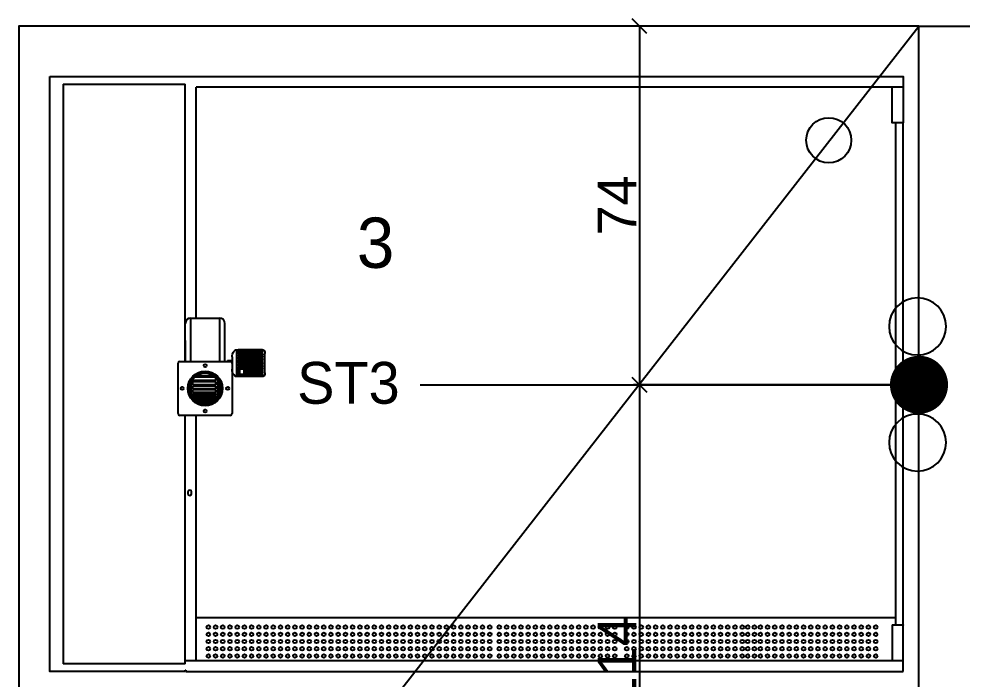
# Model space of a CAD drawing. Header units: millimetres. Extents: x 13502 to 23536, y 11874 to 14203.
# Drawn here: x 21904 to 22098.8, y 12972.4 to 13108.9 of the extents above; entities that cross this region are included whole.
import ezdxf

# ---------------------------------------------------------------- set-up
doc = ezdxf.new("R2010")
doc.units = ezdxf.units.MM
doc.linetypes.add('DASHDOT', pattern=[25.4, 12.7, -6.35, 0, -6.35])
for name, color, linetype in [('Layer1', 1, 'Continuous'), ('S2000-019 Su Tes İşaretler', 5, 'Continuous'), ('SIH', 4, 'Continuous'), ('SU', 152, 'Continuous'), ('wall', 4, 'Continuous')]:
    doc.layers.add(name, color=color, linetype=linetype)
doc.styles.get("Standard").update_dxf_attribs({"font": 'arial.ttf'})
doc.styles.add('TAKSİM', font='GOTHIC.TTF', dxfattribs={"height": 20})
doc.dimstyles.new('OLCU50', dxfattribs={"dimtxt": 8, "dimasz": 3, "dimexe": 1.25, "dimexo": 0.625, "dimtad": 1, "dimdec": 0, "dimtxsty": 'Standard', "dimblk": 'OBLIQUE', "dimcen": 2.5, "dimclrd": 256, "dimclre": 251, "dimclrt": 25, "dimadec": 0, "dimazin": 0, "dimtfac": 1, "dimtdec": 0, "dimtmove": 0, "dimatfit": 3, "dimldrblk": 'OBLIQUE', "dimfxl": 1, "dimarcsym": 0})

# ---------------------------------------------------------------- blocks, each defined once
blk = doc.blocks.new('A$C385A0302')
at = {"layer": 'Layer1'}
for p, q in [((2.76, 121.4), (27.95, 121.4)), ((27.95, 63.96), (27.95, 121.4)), ((176.17, 120.73), (30.18, 120.73)), ((30.18, 73.04), (30.18, 120.73)), ((176.17, 120.81), (176.25, 120.81)), ((176.17, 120.73), (176.17, 120.81)), ((174.76, 9.61), (174.76, 113.36)), ((29.07, 73.04), (35.03, 73.04)), ((29.07, 64.09), (29.07, 73.04)), ((35.03, 73.04), (35.03, 64.09)), ((36.15, 64.09), (36.15, 71.92)), ((27.95, 68.43), (27.95, 64.09)), ((38.6, 66.48), (38.85, 66.48)), ((38.6, 62.07), (38.6, 66.48)), ((43.93, 66.48), (38.85, 66.48)), ((38.85, 66.47), (38.85, 66.48)), ((38.85, 66.46), (38.85, 66.39)), ((38.85, 66.46), (43.93, 66.46)), ((43.93, 66.39), (38.85, 66.39)), ((38.85, 66.35), (38.85, 66.2)), ((38.85, 66.35), (43.93, 66.35)), ((43.93, 66.39), (43.93, 66.46)), ((43.93, 66.39), (43.93, 66.35)), ((43.93, 66.2), (43.93, 66.35)), ((37.64, 64.99), (37.64, 64.74)), ((37.64, 64.74), (37.64, 63.72)), ((43.93, 66.2), (38.85, 66.2)), ((38.85, 66.17), (38.85, 65.58)), ((38.85, 66.17), (43.93, 66.17)), ((38.85, 66.09), (43.93, 66.09)), ((43.93, 65.93), (38.85, 65.93)), ((43.93, 65.92), (38.85, 65.92)), ((38.85, 65.78), (43.93, 65.78)), ((43.93, 65.58), (38.85, 65.58)), ((38.85, 65.47), (38.85, 65.14)), ((38.85, 65.47), (43.93, 65.47)), ((43.93, 65.14), (38.85, 65.14)), ((38.85, 65), (38.85, 64.61)), ((38.85, 65), (43.93, 65)), ((43.93, 64.62), (38.85, 64.62)), ((43.93, 64.61), (38.85, 64.61)), ((38.85, 64.5), (38.85, 63.77)), ((43.93, 64.5), (38.85, 64.5)), ((38.85, 64.37), (43.93, 64.37)), ((43.93, 66.2), (43.93, 66.17)), ((43.93, 65.58), (43.93, 66.17)), ((43.93, 65.58), (43.93, 65.47)), ((43.93, 65.14), (43.93, 65.47)), ((43.93, 65.14), (43.93, 65)), ((43.93, 64.61), (43.93, 65)), ((43.93, 64.61), (43.93, 64.5)), ((43.93, 63.77), (43.93, 64.5)), ((44.42, 61.71), (44.42, 65.73)), ((26.46, 53.29), (26.46, 63.72)), ((26.83, 64.09), (37.26, 64.09)), ((36.67, 64.24), (37.64, 64.24)), ((36.67, 64.24), (36.67, 64.09)), ((37.64, 63.72), (37.64, 53.29)), ((43.93, 64.28), (38.85, 64.28)), ((38.85, 64.13), (43.93, 64.13)), ((43.93, 64.05), (38.85, 64.05)), ((38.85, 63.92), (43.93, 63.92)), ((43.93, 63.83), (38.85, 63.83)), ((38.85, 63.77), (43.93, 63.77)), ((38.85, 63.62), (38.85, 63.19)), ((38.85, 63.62), (43.93, 63.62)), ((38.85, 63.47), (43.93, 63.47)), ((43.93, 63.19), (38.85, 63.19)), ((38.85, 63.03), (38.85, 62.63)), ((38.85, 63.03), (43.93, 63.03)), ((39.15, 62.69), (38.85, 62.69)), ((39.15, 62.63), (38.85, 62.63)), ((38.85, 62.52), (38.85, 62.13)), ((38.85, 62.52), (39.15, 62.52)), ((39.15, 63.03), (39.15, 62.69)), ((39.23, 62.75), (39.15, 62.69)), ((39.15, 62.69), (39.15, 62.58)), ((39.23, 62.54), (39.15, 62.58)), ((39.15, 62.58), (39.15, 61.28)), ((39.23, 62.75), (39.23, 63.03)), ((39.23, 62.54), (39.23, 62.75)), ((40.02, 62.75), (39.23, 62.75)), ((39.23, 62.54), (40.02, 62.54)), ((39.23, 61.34), (39.23, 62.54)), ((40.02, 63.03), (40.02, 62.75)), ((40.02, 62.75), (40.02, 62.54)), ((40.02, 62.54), (40.02, 61.34)), ((40.11, 62.63), (40.11, 63.03)), ((43.93, 62.69), (40.11, 62.69)), ((40.11, 61.43), (40.11, 62.63)), ((43.93, 62.63), (40.11, 62.63)), ((40.11, 62.52), (43.93, 62.52)), ((43.93, 63.77), (43.93, 63.62)), ((43.93, 63.19), (43.93, 63.62)), ((43.93, 63.19), (43.93, 63.03)), ((43.93, 62.63), (43.93, 63.03)), ((43.93, 62.63), (43.93, 62.52)), ((43.93, 62.13), (43.93, 62.52)), ((34.28, 60.8), (29.81, 60.8)), ((33.95, 61.08), (30.14, 61.08)), ((34.28, 60.13), (34.28, 60.8)), ((38.6, 60.96), (38.6, 62.07)), ((43.93, 60.96), (38.6, 60.96)), ((39.15, 62.27), (38.85, 62.27)), ((38.85, 62.13), (38.85, 61.75)), ((38.85, 62.13), (39.15, 62.13)), ((39.15, 62.07), (38.85, 62.07)), ((39.15, 61.85), (38.85, 61.85)), ((39.15, 61.75), (38.85, 61.75)), ((38.85, 61.68), (38.85, 61.44)), ((38.85, 61.68), (39.15, 61.68)), ((39.15, 61.44), (38.85, 61.44)), ((38.85, 61.36), (38.85, 61.17)), ((38.85, 61.36), (39.15, 61.36)), ((43.93, 61.17), (38.85, 61.17)), ((38.85, 61.11), (38.85, 60.96)), ((38.85, 61.11), (43.93, 61.11)), ((43.93, 60.96), (38.85, 60.96)), ((40.02, 61.28), (39.16, 61.28)), ((40.02, 61.34), (39.23, 61.34)), ((40.02, 61.29), (40.02, 61.34)), ((40.1, 61.36), (43.93, 61.36)), ((43.93, 62.27), (40.11, 62.27)), ((40.11, 62.13), (43.93, 62.13)), ((43.93, 62.07), (40.11, 62.07)), ((43.93, 61.85), (40.11, 61.85)), ((43.93, 61.75), (40.11, 61.75)), ((40.11, 61.68), (43.93, 61.68)), ((43.93, 61.44), (40.11, 61.44)), ((43.93, 61.75), (43.93, 62.13)), ((43.93, 61.75), (43.93, 61.68)), ((43.93, 61.44), (43.93, 61.68)), ((43.93, 61.44), (43.93, 61.36)), ((43.93, 61.17), (43.93, 61.36)), ((43.93, 61.17), (43.93, 61.11)), ((43.93, 60.96), (43.93, 61.11)), ((29.07, 59.68), (29.07, 57.33)), ((29.44, 60.37), (29.44, 60.13)), ((34.28, 60.13), (29.44, 60.13)), ((29.44, 59.86), (29.44, 59.23)), ((34.28, 59.86), (29.44, 59.86)), ((34.28, 59.23), (29.44, 59.23)), ((29.44, 58.99), (29.44, 58.41)), ((34.28, 58.99), (29.44, 58.99)), ((34.28, 59.23), (34.28, 59.86)), ((34.28, 58.41), (34.28, 58.99)), ((34.66, 56.64), (34.66, 60.37)), ((35.03, 59.68), (35.03, 57.33)), ((34.28, 58.41), (29.44, 58.41)), ((29.44, 58.19), (29.44, 57.67)), ((34.28, 58.19), (29.44, 58.19)), ((34.28, 57.67), (29.44, 57.67)), ((29.44, 57.47), (29.44, 57.02)), ((34.28, 57.47), (29.44, 57.47)), ((34.28, 57.02), (29.44, 57.02)), ((29.44, 56.86), (29.44, 56.64)), ((34.28, 56.86), (29.44, 56.86)), ((34.28, 57.67), (34.28, 58.19)), ((34.28, 57.02), (34.28, 57.47)), ((34.28, 56.48), (34.28, 56.86)), ((34.28, 56.48), (29.56, 56.48)), ((34.28, 56.35), (29.67, 56.35)), ((34.12, 56.06), (29.98, 56.06)), ((33.99, 55.96), (30.1, 55.96)), ((33.69, 55.75), (30.4, 55.75)), ((33.58, 55.69), (30.52, 55.69)), ((33.35, 55.57), (30.75, 55.57)), ((34.28, 56.21), (34.28, 56.35)), ((37.26, 52.91), (26.83, 52.91)), ((27.95, 1.56), (27.95, 52.91)), ((30.18, 2.24), (30.18, 52.91)), ((28.51, 37.11), (28.51, 36.74)), ((29.25, 36.74), (29.25, 37.11)), ((30.18, 11.18), (174.76, 11.18)), ((174.01, 9.61), (176.17, 9.61)), ((174.01, 9.61), (174.01, 2.25)), ((176.25, 2.24), (176.25, 9.58)), ((27.95, 2.24), (176.25, 2.24)), ((174.03, 2.24), (174.01, 2.25)), ((176.25, 0), (176.25, 2.24)), ((27.95, 1.56), (2.76, 1.56)), ((27.95, 0), (27.95, 0.24)), ((27.95, 0.24), (28.1, 0.24)), ((28.1, 0.24), (28.1, 0)), ((27.95, 0), (0, 0)), ((28.1, 0), (176.25, 0)), ((28.1, 0), (28.1, 0))]:
    blk.add_line(p, q, dxfattribs=at)
for points in [[(0, 122.97), (27.95, 122.97), (176.25, 122.97), (176.25, 120.81), (176.25, 113.39)], [(2.83, 0), (0, 0), (0, 122.97)], [(2.76, 121.4), (2.76, 1.56)], [(176.25, 5.11), (176.25, 113.39), (176.25, 113.38), (176.24, 113.38), (176.24, 113.37), (176.23, 113.36), (176.21, 113.36), (176.2, 113.36), (176.19, 113.36), (176.17, 113.36), (174.01, 113.36), (174.01, 120.72), (174.03, 120.73)], [(37.64, 64.99), (37.66, 65.29), (37.72, 65.6), (37.84, 65.89), (37.99, 66.14), (38.19, 66.33), (38.4, 66.44), (38.6, 66.48)], [(43.93, 66.48), (43.93, 66.48), (44, 66.47), (44.07, 66.45), (44.15, 66.4), (44.22, 66.33), (44.32, 66.18), (44.39, 65.98), (44.42, 65.73)], [(38.6, 60.96), (38.41, 60.99), (38.21, 61.09), (38.02, 61.27), (37.86, 61.51), (37.73, 61.81), (37.66, 62.13), (37.64, 62.45)], [(40.11, 62.63), (40.11, 62.68), (40.08, 62.72), (40.06, 62.73), (40.04, 62.74), (40.02, 62.75)], [(39.23, 61.34), (39.22, 61.31), (39.2, 61.29), (39.15, 61.28)], [(40.11, 61.43), (40.11, 61.39), (40.1, 61.34), (40.06, 61.3), (40.04, 61.29), (40.02, 61.28), (40.02, 61.28)], [(44.42, 61.71), (44.39, 61.47), (44.32, 61.26), (44.22, 61.11), (44.15, 61.04), (44.07, 60.99), (44, 60.97), (43.93, 60.96)], [(176.17, 9.61), (176.19, 9.61), (176.2, 9.61), (176.21, 9.61), (176.22, 9.61), (176.23, 9.6), (176.24, 9.6), (176.24, 9.59), (176.25, 9.59), (176.25, 9.58)]]:
    blk.add_lwpolyline(points, dxfattribs=at)
for centre, radius in [((160.89, 109.79), 4.66), ((32.05, 63.2), 0.298), ((32.05, 58.5), 3.58), ((32.05, 58.5), 3.35), ((32.05, 58.5), 3.2), ((27.32, 58.5), 0.298), ((36.71, 58.5), 0.298), ((32.05, 53.81), 0.298), ((32.72, 9.17), 0.373), ((32.72, 7.67), 0.373), ((34.21, 9.17), 0.373), ((34.21, 7.67), 0.373), ((35.7, 9.17), 0.373), ((35.7, 7.67), 0.373), ((37.19, 9.17), 0.373), ((37.19, 7.67), 0.373), ((38.68, 9.17), 0.373), ((38.68, 7.67), 0.373), ((40.17, 9.17), 0.373), ((40.17, 7.67), 0.373), ((41.66, 9.17), 0.373), ((41.66, 7.67), 0.373), ((43.15, 9.17), 0.373), ((43.15, 7.67), 0.373), ((44.64, 9.17), 0.373), ((44.64, 7.67), 0.373), ((46.13, 9.17), 0.373), ((46.13, 7.67), 0.373), ((47.62, 9.17), 0.373), ((47.62, 7.67), 0.373), ((49.11, 9.17), 0.373), ((49.11, 7.67), 0.373), ((50.6, 9.17), 0.373), ((50.6, 7.67), 0.373), ((52.09, 9.17), 0.373), ((52.09, 7.67), 0.373), ((53.58, 9.17), 0.373), ((53.58, 7.67), 0.373), ((55.07, 9.17), 0.373), ((55.07, 7.67), 0.373), ((56.56, 9.17), 0.373), ((56.56, 7.67), 0.373), ((58.05, 9.17), 0.373), ((58.05, 7.67), 0.373), ((59.55, 9.17), 0.373), ((59.55, 7.67), 0.373), ((61.04, 9.17), 0.373), ((61.04, 7.67), 0.373), ((62.53, 9.17), 0.373), ((62.53, 7.67), 0.373), ((64.02, 9.17), 0.373), ((64.02, 7.67), 0.373), ((65.51, 9.17), 0.373), ((65.51, 7.67), 0.373), ((67, 9.17), 0.373), ((67, 7.67), 0.373), ((68.49, 9.17), 0.373), ((68.49, 7.67), 0.373), ((69.98, 9.17), 0.373), ((69.98, 7.67), 0.373), ((71.47, 9.17), 0.373), ((71.47, 7.67), 0.373), ((72.96, 9.17), 0.373), ((72.96, 7.67), 0.373), ((74.45, 9.17), 0.373), ((74.45, 7.67), 0.373), ((75.94, 9.17), 0.373), ((75.94, 7.67), 0.373), ((77.43, 9.17), 0.373), ((77.43, 7.67), 0.373), ((78.92, 9.17), 0.373), ((78.92, 7.67), 0.373), ((80.41, 9.17), 0.373), ((80.41, 7.67), 0.373), ((81.9, 9.17), 0.373), ((81.9, 7.67), 0.373), ((83.39, 9.17), 0.373), ((83.39, 7.67), 0.373), ((84.88, 9.17), 0.373), ((84.88, 7.67), 0.373), ((86.38, 9.17), 0.373), ((86.38, 7.67), 0.373), ((87.87, 9.17), 0.373), ((87.87, 7.67), 0.373), ((89.36, 9.17), 0.373), ((89.36, 7.67), 0.373), ((90.85, 9.17), 0.373), ((90.85, 7.67), 0.373), ((92.83, 9.17), 0.373), ((92.83, 7.67), 0.373), ((94.32, 9.17), 0.373), ((94.32, 7.67), 0.373), ((95.81, 9.17), 0.373), ((95.81, 7.67), 0.373), ((97.3, 9.17), 0.373), ((97.3, 7.67), 0.373), ((98.79, 9.17), 0.373), ((98.79, 7.67), 0.373), ((100.28, 9.17), 0.373), ((100.28, 7.67), 0.373), ((101.77, 9.17), 0.373), ((101.77, 7.67), 0.373), ((103.26, 9.17), 0.373), ((103.26, 7.67), 0.373), ((104.75, 9.17), 0.373), ((104.75, 7.67), 0.373), ((106.24, 9.17), 0.373), ((106.24, 7.67), 0.373), ((107.74, 9.17), 0.373), ((107.74, 7.67), 0.373), ((109.23, 9.17), 0.373), ((109.23, 7.67), 0.373), ((110.72, 9.17), 0.373), ((110.72, 7.67), 0.373), ((112.21, 9.17), 0.373), ((112.21, 9.17), 0.373), ((112.21, 7.67), 0.373), ((112.21, 7.67), 0.373), ((113.7, 9.17), 0.373), ((113.7, 9.17), 0.373), ((113.7, 7.67), 0.373), ((113.7, 7.67), 0.373), ((115.19, 9.17), 0.373), ((115.19, 9.17), 0.373), ((115.19, 7.67), 0.373), ((115.19, 7.67), 0.373), ((116.68, 9.17), 0.373), ((116.68, 7.67), 0.373), ((119.16, 9.17), 0.373), ((119.16, 7.67), 0.373), ((120.65, 9.17), 0.373), ((120.65, 7.67), 0.373), ((122.14, 9.17), 0.373), ((122.14, 7.67), 0.373), ((123.63, 9.17), 0.373), ((123.63, 7.67), 0.373), ((125.12, 9.17), 0.373), ((125.12, 7.67), 0.373), ((126.61, 9.17), 0.373), ((126.61, 7.67), 0.373), ((128.1, 9.17), 0.373), ((128.1, 7.67), 0.373), ((129.59, 9.17), 0.373), ((129.59, 7.67), 0.373), ((131.08, 9.17), 0.373), ((131.08, 7.67), 0.373), ((132.57, 9.17), 0.373), ((132.57, 7.67), 0.373), ((134.06, 9.17), 0.373), ((134.06, 7.67), 0.373), ((135.56, 9.17), 0.373), ((135.56, 7.67), 0.373), ((137.05, 9.17), 0.373), ((137.05, 7.67), 0.373), ((138.54, 9.17), 0.373), ((138.54, 9.17), 0.373), ((138.54, 7.67), 0.373), ((138.54, 7.67), 0.373), ((140.03, 9.17), 0.373), ((140.03, 9.17), 0.373), ((140.03, 7.67), 0.373), ((140.03, 7.67), 0.373), ((141.52, 9.17), 0.373), ((141.52, 9.17), 0.373), ((141.52, 7.67), 0.373), ((141.52, 7.67), 0.373), ((143.01, 9.17), 0.373), ((143.01, 7.67), 0.373), ((144.14, 9.17), 0.373), ((144.14, 7.67), 0.373), ((145.53, 9.17), 0.373), ((145.53, 7.67), 0.373), ((146.76, 9.17), 0.373), ((146.76, 7.67), 0.373), ((148.25, 9.17), 0.373), ((148.25, 7.67), 0.373), ((149.74, 9.17), 0.373), ((149.74, 7.67), 0.373), ((151.23, 9.17), 0.373), ((151.23, 7.67), 0.373), ((152.72, 9.17), 0.373), ((152.72, 7.67), 0.373), ((154.19, 9.17), 0.373), ((154.19, 7.67), 0.373), ((155.68, 9.17), 0.373), ((155.68, 7.67), 0.373), ((157.17, 9.17), 0.373), ((157.17, 7.67), 0.373), ((158.66, 9.17), 0.373), ((158.66, 7.67), 0.373), ((160.15, 9.17), 0.373), ((160.15, 7.67), 0.373), ((161.64, 9.17), 0.373), ((161.64, 7.67), 0.373), ((163.13, 9.17), 0.373), ((163.13, 7.67), 0.373), ((164.62, 9.17), 0.373), ((164.62, 7.67), 0.373), ((166.11, 9.17), 0.373), ((166.11, 7.67), 0.373), ((167.6, 9.17), 0.373), ((167.6, 7.67), 0.373), ((169.09, 9.17), 0.373), ((169.09, 7.67), 0.373), ((170.58, 9.17), 0.373), ((170.58, 7.67), 0.373), ((32.72, 6.18), 0.373), ((34.21, 6.18), 0.373), ((35.7, 6.18), 0.373), ((37.19, 6.18), 0.373), ((38.68, 6.18), 0.373), ((40.17, 6.18), 0.373), ((41.66, 6.18), 0.373), ((43.15, 6.18), 0.373), ((44.64, 6.18), 0.373), ((46.13, 6.18), 0.373), ((47.62, 6.18), 0.373), ((49.11, 6.18), 0.373), ((50.6, 6.18), 0.373), ((52.09, 6.18), 0.373), ((53.58, 6.18), 0.373), ((55.07, 6.18), 0.373), ((56.56, 6.18), 0.373), ((58.05, 6.18), 0.373), ((59.55, 6.18), 0.373), ((61.04, 6.18), 0.373), ((62.53, 6.18), 0.373), ((64.02, 6.18), 0.373), ((65.51, 6.18), 0.373), ((67, 6.18), 0.373), ((68.49, 6.18), 0.373), ((69.98, 6.18), 0.373), ((71.47, 6.18), 0.373), ((72.96, 6.18), 0.373), ((74.45, 6.18), 0.373), ((75.94, 6.18), 0.373), ((77.43, 6.18), 0.373), ((78.92, 6.18), 0.373), ((80.41, 6.18), 0.373), ((81.9, 6.18), 0.373), ((83.39, 6.18), 0.373), ((84.88, 6.18), 0.373), ((86.38, 6.18), 0.373), ((87.87, 6.18), 0.373), ((89.36, 6.18), 0.373), ((90.85, 6.18), 0.373), ((92.83, 6.18), 0.373), ((94.32, 6.18), 0.373), ((95.81, 6.18), 0.373), ((97.3, 6.18), 0.373), ((98.79, 6.18), 0.373), ((100.28, 6.18), 0.373), ((101.77, 6.18), 0.373), ((103.26, 6.18), 0.373), ((104.75, 6.18), 0.373), ((106.24, 6.18), 0.373), ((107.74, 6.18), 0.373), ((109.23, 6.18), 0.373), ((110.72, 6.18), 0.373), ((112.21, 6.18), 0.373), ((112.21, 6.18), 0.373), ((113.7, 6.18), 0.373), ((113.7, 6.18), 0.373), ((115.19, 6.18), 0.373), ((115.19, 6.18), 0.373), ((116.68, 6.18), 0.373), ((119.16, 6.18), 0.373), ((120.65, 6.18), 0.373), ((122.14, 6.18), 0.373), ((123.63, 6.18), 0.373), ((125.12, 6.18), 0.373), ((126.61, 6.18), 0.373), ((128.1, 6.18), 0.373), ((129.59, 6.18), 0.373), ((131.08, 6.18), 0.373), ((132.57, 6.18), 0.373), ((134.06, 6.18), 0.373), ((135.56, 6.18), 0.373), ((137.05, 6.18), 0.373), ((138.54, 6.18), 0.373), ((138.54, 6.18), 0.373), ((140.03, 6.18), 0.373), ((140.03, 6.18), 0.373), ((141.52, 6.18), 0.373), ((141.52, 6.18), 0.373), ((143.01, 6.18), 0.373), ((144.14, 6.18), 0.373), ((145.53, 6.18), 0.373), ((146.76, 6.18), 0.373), ((148.25, 6.18), 0.373), ((149.74, 6.18), 0.373), ((151.23, 6.18), 0.373), ((152.72, 6.18), 0.373), ((154.19, 6.18), 0.373), ((155.68, 6.18), 0.373), ((157.17, 6.18), 0.373), ((158.66, 6.18), 0.373), ((160.15, 6.18), 0.373), ((161.64, 6.18), 0.373), ((163.13, 6.18), 0.373), ((164.62, 6.18), 0.373), ((166.11, 6.18), 0.373), ((167.6, 6.18), 0.373), ((169.09, 6.18), 0.373), ((170.58, 6.18), 0.373), ((32.72, 4.69), 0.373), ((34.21, 4.69), 0.373), ((35.7, 4.69), 0.373), ((37.19, 4.69), 0.373), ((38.68, 4.69), 0.373), ((40.17, 4.69), 0.373), ((41.66, 4.69), 0.373), ((43.15, 4.69), 0.373), ((44.64, 4.69), 0.373), ((46.13, 4.69), 0.373), ((47.62, 4.69), 0.373), ((49.11, 4.69), 0.373), ((50.6, 4.69), 0.373), ((52.09, 4.69), 0.373), ((53.58, 4.69), 0.373), ((55.07, 4.69), 0.373), ((56.56, 4.69), 0.373), ((58.05, 4.69), 0.373), ((59.55, 4.69), 0.373), ((61.04, 4.69), 0.373), ((62.53, 4.69), 0.373), ((64.02, 4.69), 0.373), ((65.51, 4.69), 0.373), ((67, 4.69), 0.373), ((68.49, 4.69), 0.373), ((69.98, 4.69), 0.373), ((71.47, 4.69), 0.373), ((72.96, 4.69), 0.373), ((74.45, 4.69), 0.373), ((75.94, 4.69), 0.373), ((77.43, 4.69), 0.373), ((78.92, 4.69), 0.373), ((80.41, 4.69), 0.373), ((81.9, 4.69), 0.373), ((83.39, 4.69), 0.373), ((84.88, 4.69), 0.373), ((86.38, 4.69), 0.373), ((87.87, 4.69), 0.373), ((89.36, 4.69), 0.373), ((90.85, 4.69), 0.373), ((92.83, 4.69), 0.373), ((94.32, 4.69), 0.373), ((95.81, 4.69), 0.373), ((97.3, 4.69), 0.373), ((98.79, 4.69), 0.373), ((100.28, 4.69), 0.373), ((101.77, 4.69), 0.373), ((103.26, 4.69), 0.373), ((104.75, 4.69), 0.373), ((106.24, 4.69), 0.373), ((107.74, 4.69), 0.373), ((109.23, 4.69), 0.373), ((110.72, 4.69), 0.373), ((112.21, 4.69), 0.373), ((112.21, 4.69), 0.373), ((113.7, 4.69), 0.373), ((113.7, 4.69), 0.373), ((115.19, 4.69), 0.373), ((115.19, 4.69), 0.373), ((116.68, 4.69), 0.373), ((119.16, 4.69), 0.373), ((120.65, 4.69), 0.373), ((122.14, 4.69), 0.373), ((123.63, 4.69), 0.373), ((125.12, 4.69), 0.373), ((126.61, 4.69), 0.373), ((128.1, 4.69), 0.373), ((129.59, 4.69), 0.373), ((131.08, 4.69), 0.373), ((132.57, 4.69), 0.373), ((134.06, 4.69), 0.373), ((135.56, 4.69), 0.373), ((137.05, 4.69), 0.373), ((138.54, 4.69), 0.373), ((138.54, 4.69), 0.373), ((140.03, 4.69), 0.373), ((140.03, 4.69), 0.373), ((141.52, 4.69), 0.373), ((141.52, 4.69), 0.373), ((143.01, 4.69), 0.373), ((144.14, 4.69), 0.373), ((145.53, 4.69), 0.373), ((146.76, 4.69), 0.373), ((148.25, 4.69), 0.373), ((149.74, 4.69), 0.373), ((151.23, 4.69), 0.373), ((152.72, 4.69), 0.373), ((154.19, 4.69), 0.373), ((155.68, 4.69), 0.373), ((157.17, 4.69), 0.373), ((158.66, 4.69), 0.373), ((160.15, 4.69), 0.373), ((161.64, 4.69), 0.373), ((163.13, 4.69), 0.373), ((164.62, 4.69), 0.373), ((166.11, 4.69), 0.373), ((167.6, 4.69), 0.373), ((169.09, 4.69), 0.373), ((170.58, 4.69), 0.373), ((32.72, 3.2), 0.373), ((34.21, 3.2), 0.373), ((35.7, 3.2), 0.373), ((37.19, 3.2), 0.373), ((38.68, 3.2), 0.373), ((40.17, 3.2), 0.373), ((41.66, 3.2), 0.373), ((43.15, 3.2), 0.373), ((44.64, 3.2), 0.373), ((46.13, 3.2), 0.373), ((47.62, 3.2), 0.373), ((49.11, 3.2), 0.373), ((50.6, 3.2), 0.373), ((52.09, 3.2), 0.373), ((53.58, 3.2), 0.373), ((55.07, 3.2), 0.373), ((56.56, 3.2), 0.373), ((58.05, 3.2), 0.373), ((59.55, 3.2), 0.373), ((61.04, 3.2), 0.373), ((62.53, 3.2), 0.373), ((64.02, 3.2), 0.373), ((65.51, 3.2), 0.373), ((67, 3.2), 0.373), ((68.49, 3.2), 0.373), ((69.98, 3.2), 0.373), ((71.47, 3.2), 0.373), ((72.96, 3.2), 0.373), ((74.45, 3.2), 0.373), ((75.94, 3.2), 0.373), ((77.43, 3.2), 0.373), ((78.92, 3.2), 0.373), ((80.41, 3.2), 0.373), ((81.9, 3.2), 0.373), ((83.39, 3.2), 0.373), ((84.88, 3.2), 0.373), ((86.38, 3.2), 0.373), ((87.87, 3.2), 0.373), ((89.36, 3.2), 0.373), ((90.85, 3.2), 0.373), ((92.83, 3.2), 0.373), ((94.32, 3.2), 0.373), ((95.81, 3.2), 0.373), ((97.3, 3.2), 0.373), ((98.79, 3.2), 0.373), ((100.28, 3.2), 0.373), ((101.77, 3.2), 0.373), ((103.26, 3.2), 0.373), ((104.75, 3.2), 0.373), ((106.24, 3.2), 0.373), ((107.74, 3.2), 0.373), ((109.23, 3.2), 0.373), ((110.72, 3.2), 0.373), ((112.21, 3.2), 0.373), ((112.21, 3.2), 0.373), ((113.7, 3.2), 0.373), ((113.7, 3.2), 0.373), ((115.19, 3.2), 0.373), ((115.19, 3.2), 0.373), ((116.68, 3.2), 0.373), ((119.16, 3.2), 0.373), ((120.65, 3.2), 0.373), ((122.14, 3.2), 0.373), ((123.63, 3.2), 0.373), ((125.12, 3.2), 0.373), ((126.61, 3.2), 0.373), ((128.1, 3.2), 0.373), ((129.59, 3.2), 0.373), ((131.08, 3.2), 0.373), ((132.57, 3.2), 0.373), ((134.06, 3.2), 0.373), ((135.56, 3.2), 0.373), ((137.05, 3.2), 0.373), ((138.54, 3.2), 0.373), ((138.54, 3.2), 0.373), ((140.03, 3.2), 0.373), ((140.03, 3.2), 0.373), ((141.52, 3.2), 0.373), ((141.52, 3.2), 0.373), ((143.01, 3.2), 0.373), ((144.14, 3.2), 0.373), ((145.53, 3.2), 0.373), ((146.76, 3.2), 0.373), ((148.25, 3.2), 0.373), ((149.74, 3.2), 0.373), ((151.23, 3.2), 0.373), ((152.72, 3.2), 0.373), ((154.19, 3.2), 0.373), ((155.68, 3.2), 0.373), ((157.17, 3.2), 0.373), ((158.66, 3.2), 0.373), ((160.15, 3.2), 0.373), ((161.64, 3.2), 0.373), ((163.13, 3.2), 0.373), ((164.62, 3.2), 0.373), ((166.11, 3.2), 0.373), ((167.6, 3.2), 0.373), ((169.09, 3.2), 0.373), ((170.58, 3.2), 0.373)]:
    blk.add_circle(centre, radius, dxfattribs=at)
for centre, radius, start, end in [((29.07, 71.92), 1.12, 90, 180), ((35.03, 71.92), 1.12, 0, 90), ((26.83, 63.72), 0.373, 90, 180), ((37.26, 63.72), 0.373, 0, 90), ((40.02, 62.63), 0.0951, 268.8014, 356.3769), ((40.02, 61.44), 0.0951, 268.8014, 356.3769), ((26.83, 53.29), 0.373, 180, 270), ((37.26, 53.29), 0.373, 270, 0), ((28.88, 37.11), 0.373, 0, 180), ((28.88, 36.74), 0.373, 180, 0)]:
    blk.add_arc(centre, radius, start, end, dxfattribs=at)
blk = doc.blocks.new('A$C7E7D3E18')
at = {"layer": 'SIH', "linetype": 'Continuous', "const_width": 6}
blk.add_lwpolyline([(3, 6, 1), (9, 6, 1)], format="xyb", close=True, dxfattribs=at)
blk = doc.blocks.new('A$C6E87713E')
at = {"layer": 'S2000-019 Su Tes İşaretler'}
for centre in [(5.89, 6.3), (29.89, 6.3)]:
    blk.add_circle(centre, 5.89, dxfattribs=at)
blk.add_blockref('A$C7E7D3E18', (11.95, 0))
blk = doc.blocks.new('_Oblique')
at = {"color": 0, "linetype": 'ByBlock', "lineweight": -2}
blk.add_line((-0.5, -0.5), (0.5, 0.5), dxfattribs=at)
blk = doc.blocks.new('*D48')
at = {"color": 251, "lineweight": -2, "transparency": 16777216}
for p, q in [((22089.31, 13107.4), (22030.93, 13107.4)), ((22092.31, 13033.27), (22030.93, 13033.27))]:
    blk.add_line(p, q, dxfattribs=at)
at = {"lineweight": -2, "transparency": 16777216}
blk.add_line((22032.18, 13107.4), (22032.18, 13033.27), dxfattribs=at)
at = {"layer": 'Defpoints', "color": 0, "transparency": 16777216}
for p in [(22089.93, 13107.4), (22032.18, 13033.27), (22092.93, 13033.27)]:
    blk.add_point(p, dxfattribs=at)
at = {"lineweight": -2, "transparency": 16777216, "xscale": 3, "yscale": 3, "zscale": 3}
for p, rotation in [((22032.18, 13107.4), 90), ((22032.18, 13033.27), 270)]:
    blk.add_blockref('_Oblique', p, dxfattribs=dict(at, rotation=rotation))
at = {"color": 25, "transparency": 16777216, "insert": (22027.55, 13070.34), "char_height": 8, "attachment_point": 5, "rotation": 90}
blk.add_mtext('74', dxfattribs=at)
blk = doc.blocks.new('*D49')
at = {"color": 251, "lineweight": -2, "transparency": 16777216}
for p, q in [((22092.31, 13033.27), (22030.93, 13033.27)), ((22089.31, 12918.97), (22030.93, 12918.97))]:
    blk.add_line(p, q, dxfattribs=at)
at = {"lineweight": -2, "transparency": 16777216}
blk.add_line((22032.18, 13033.27), (22032.18, 12918.97), dxfattribs=at)
at = {"layer": 'Defpoints', "color": 0, "transparency": 16777216}
for p in [(22092.93, 13033.27), (22032.18, 12918.97), (22089.93, 12918.97)]:
    blk.add_point(p, dxfattribs=at)
at = {"lineweight": -2, "transparency": 16777216, "xscale": 3, "yscale": 3, "zscale": 3}
for p, rotation in [((22032.18, 13033.27), 90), ((22032.18, 12918.97), 270)]:
    blk.add_blockref('_Oblique', p, dxfattribs=dict(at, rotation=rotation))
at = {"color": 25, "transparency": 16777216, "insert": (22027.54, 12976.12), "char_height": 8, "attachment_point": 5, "rotation": 90}
blk.add_mtext('114', dxfattribs=at)

msp = doc.modelspace()

# ---------------------------------------------------------------- linework, layer by layer
msp.add_line((21903.97, 12869.11), (22089.93, 13107.4))
msp.add_lwpolyline([(21903.97, 12869.11), (22089.93, 12869.11), (22089.93, 13107.4), (21903.97, 13107.4)], close=True)
msp.add_lwpolyline([(22089.93, 12612.28), (22089.93, 13107.4), (22104.75, 13107.4), (22104.75, 12612.03)])
at = {"layer": 'SU'}
msp.add_line((21986.86, 13033.27), (22089.93, 13033.27), dxfattribs=at)

# ---------------------------------------------------------------- block references
msp.add_blockref('A$C385A0302', (21910.4, 12974.02))
at = {"layer": 'wall', "color": 0, "linetype": 'DASHDOT', "xscale": -1, "rotation": 90}
msp.add_blockref('A$C6E87713E', (22095.93, 13051.22), dxfattribs=at)

# ---------------------------------------------------------------- texts
at = {"style": 'TAKSİM'}
msp.add_text('3', height=10.4, dxfattribs=at).set_placement((21973.8, 13057.43))
at = {"layer": 'SU', "style": 'TAKSİM'}
msp.add_text('ST3', height=8.64, dxfattribs=at).set_placement((21961.46, 13029.35))

# ---------------------------------------------------------------- dimensions: what is measured, and where the dimension line sits
dim = msp.add_linear_dim(base=(22032.18, 13033.27), p1=(22089.93, 13107.4), p2=(22092.93, 13033.27), angle=90, dimstyle='OLCU50')
dim.commit()
dim.dimension.update_dxf_attribs({"geometry": '*D48', "text_midpoint": (22027.55, 13070.34)})
dim = msp.add_linear_dim(base=(22032.18, 12918.97), p1=(22092.93, 13033.27), p2=(22089.93, 12918.97), angle=90, dimstyle='OLCU50', override={"dimtmove": 1})
dim.commit()
dim.dimension.update_dxf_attribs({"geometry": '*D49', "text_midpoint": (22027.54, 12976.12)})

doc.saveas('drawing.dxf')
